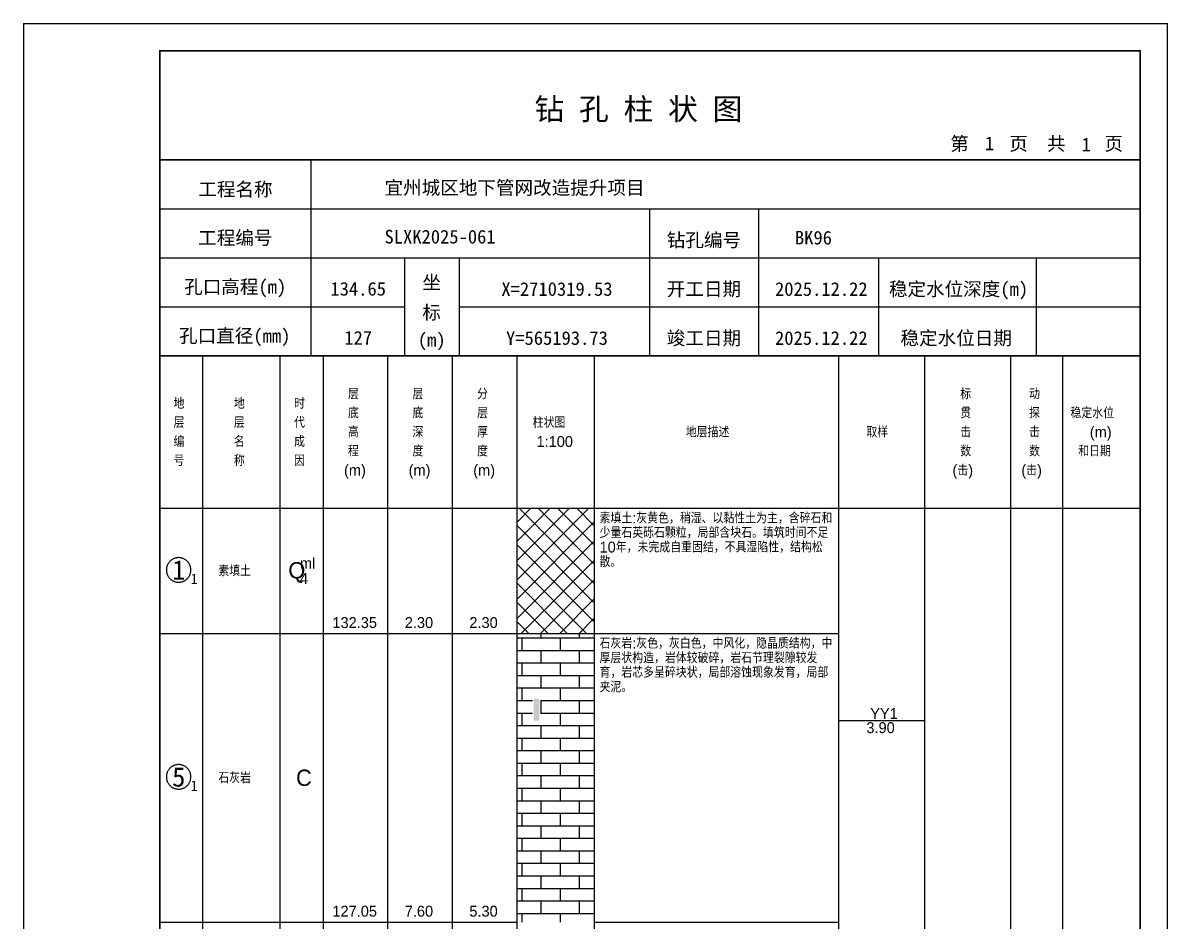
# Model space of a CAD drawing. Header units: millimetres. Extents: x 12489 to 89920, y 4630 to 4927.
# Drawn here: x 33389.3 to 33599.6, y 4761.7 to 4926.8 of the extents above; entities that cross this region are included whole.
import ezdxf
from ezdxf.enums import TextEntityAlignment as Align

# ---------------------------------------------------------------- set-up
doc = ezdxf.new("R2010")
doc.units = ezdxf.units.MM
doc.layers.add('ZZT_TC', color=7, linetype='Continuous')
doc.styles.add('成果图图块', font='', dxfattribs={"height": 2.5})
doc.styles.add('成果图模板', font='')
doc.styles.add('成果图模板标题', font='simhei.ttf')
doc.styles.add('成果图表体', font='Comfont.shx', dxfattribs={"height": 2, "bigfont": 'Hztxt12a.shx'})
doc.styles.get('成果图图块').set_extended_font_data('FangSong_GB2312')
doc.styles.get('成果图模板').set_extended_font_data('FangSong_GB2312')

# ---------------------------------------------------------------- blocks, each defined once
blk = doc.blocks.new('DCBH-1-1-1142', base_point=(0.3, -0.11))
at = {"layer": 'ZZT_TC', "color": 7}
blk.add_polyline3d([(-0.19, 2.31, 0), (-0.3, 2.31, 0), (-0.41, 2.3, 0), (-0.52, 2.29, 0), (-0.63, 2.27, 0), (-0.73, 2.24, 0), (-0.84, 2.21, 0), (-0.95, 2.18, 0), (-1.05, 2.14, 0), (-1.15, 2.09, 0), (-1.25, 2.04, 0), (-1.35, 1.99, 0), (-1.44, 1.93, 0), (-1.53, 1.87, 0), (-1.62, 1.8, 0), (-1.7, 1.73, 0), (-1.78, 1.65, 0), (-1.86, 1.57, 0), (-1.93, 1.49, 0), (-2, 1.4, 0), (-2.06, 1.31, 0), (-2.12, 1.22, 0), (-2.17, 1.12, 0), (-2.22, 1.02, 0), (-2.27, 0.92, 0), (-2.31, 0.82, 0), (-2.34, 0.71, 0), (-2.37, 0.61, 0), (-2.4, 0.5, 0), (-2.41, 0.39, 0), (-2.43, 0.28, 0), (-2.44, 0.17, 0), (-2.44, 0.06, 0), (-2.44, -0.05, 0), (-2.43, -0.16, 0), (-2.41, -0.27, 0), (-2.4, -0.38, 0), (-2.37, -0.49, 0), (-2.34, -0.6, 0), (-2.31, -0.7, 0), (-2.27, -0.8, 0), (-2.22, -0.9, 0), (-2.17, -1, 0), (-2.12, -1.1, 0), (-2.06, -1.19, 0), (-2, -1.28, 0), (-1.93, -1.37, 0), (-1.86, -1.45, 0), (-1.78, -1.53, 0), (-1.7, -1.61, 0), (-1.62, -1.68, 0), (-1.53, -1.75, 0), (-1.44, -1.81, 0), (-1.35, -1.87, 0), (-1.25, -1.93, 0), (-1.15, -1.98, 0), (-1.05, -2.02, 0), (-0.95, -2.06, 0), (-0.84, -2.1, 0), (-0.73, -2.13, 0), (-0.63, -2.15, 0), (-0.52, -2.17, 0), (-0.41, -2.18, 0), (-0.3, -2.19, 0), (-0.19, -2.19, 0), (-0.08, -2.19, 0), (0.03, -2.18, 0), (0.14, -2.17, 0), (0.25, -2.15, 0), (0.36, -2.13, 0), (0.47, -2.1, 0), (0.57, -2.06, 0), (0.67, -2.02, 0), (0.77, -1.98, 0), (0.87, -1.93, 0), (0.97, -1.87, 0), (1.06, -1.81, 0), (1.15, -1.75, 0), (1.24, -1.68, 0), (1.32, -1.61, 0), (1.4, -1.53, 0), (1.48, -1.45, 0), (1.55, -1.37, 0), (1.62, -1.28, 0), (1.68, -1.19, 0), (1.74, -1.1, 0), (1.8, -1, 0), (1.85, -0.9, 0), (1.89, -0.8, 0), (1.93, -0.7, 0), (1.97, -0.6, 0), (2, -0.49, 0), (2.02, -0.38, 0), (2.04, -0.27, 0), (2.05, -0.16, 0), (2.06, -0.05, 0), (2.06, 0.06, 0), (2.06, 0.17, 0), (2.05, 0.28, 0), (2.04, 0.39, 0), (2.02, 0.5, 0), (2, 0.61, 0), (1.97, 0.71, 0), (1.93, 0.82, 0), (1.89, 0.92, 0), (1.85, 1.02, 0), (1.8, 1.12, 0), (1.74, 1.22, 0), (1.68, 1.31, 0), (1.62, 1.4, 0), (1.55, 1.49, 0), (1.48, 1.57, 0), (1.4, 1.65, 0), (1.32, 1.73, 0), (1.24, 1.8, 0), (1.15, 1.87, 0), (1.06, 1.93, 0), (0.97, 1.99, 0), (0.87, 2.04, 0), (0.77, 2.09, 0), (0.67, 2.14, 0), (0.57, 2.18, 0), (0.47, 2.21, 0), (0.36, 2.24, 0), (0.25, 2.27, 0), (0.14, 2.29, 0), (0.03, 2.3, 0), (-0.08, 2.31, 0), (-0.19, 2.31, 0)], dxfattribs=at)
at = {"style": '成果图图块'}
blk.add_text('1', height=3.57, dxfattribs=at).set_placement((-0.16, -1.74), align=Align.CENTER)
blk.add_text('1', height=1.91, dxfattribs=at).set_placement((2.03, -2.53))
blk = doc.blocks.new('DCBH-1-1-1143', base_point=(0.3, -0.11))
at = {"layer": 'ZZT_TC', "color": 7}
blk.add_polyline3d([(-0.19, 2.31, 0), (-0.3, 2.31, 0), (-0.41, 2.3, 0), (-0.52, 2.29, 0), (-0.63, 2.27, 0), (-0.73, 2.24, 0), (-0.84, 2.21, 0), (-0.95, 2.18, 0), (-1.05, 2.14, 0), (-1.15, 2.09, 0), (-1.25, 2.04, 0), (-1.35, 1.99, 0), (-1.44, 1.93, 0), (-1.53, 1.87, 0), (-1.62, 1.8, 0), (-1.7, 1.73, 0), (-1.78, 1.65, 0), (-1.86, 1.57, 0), (-1.93, 1.49, 0), (-2, 1.4, 0), (-2.06, 1.31, 0), (-2.12, 1.22, 0), (-2.17, 1.12, 0), (-2.22, 1.02, 0), (-2.27, 0.92, 0), (-2.31, 0.82, 0), (-2.34, 0.71, 0), (-2.37, 0.61, 0), (-2.4, 0.5, 0), (-2.41, 0.39, 0), (-2.43, 0.28, 0), (-2.44, 0.17, 0), (-2.44, 0.06, 0), (-2.44, -0.05, 0), (-2.43, -0.16, 0), (-2.41, -0.27, 0), (-2.4, -0.38, 0), (-2.37, -0.49, 0), (-2.34, -0.6, 0), (-2.31, -0.7, 0), (-2.27, -0.8, 0), (-2.22, -0.9, 0), (-2.17, -1, 0), (-2.12, -1.1, 0), (-2.06, -1.19, 0), (-2, -1.28, 0), (-1.93, -1.37, 0), (-1.86, -1.45, 0), (-1.78, -1.53, 0), (-1.7, -1.61, 0), (-1.62, -1.68, 0), (-1.53, -1.75, 0), (-1.44, -1.81, 0), (-1.35, -1.87, 0), (-1.25, -1.93, 0), (-1.15, -1.98, 0), (-1.05, -2.02, 0), (-0.95, -2.06, 0), (-0.84, -2.1, 0), (-0.73, -2.13, 0), (-0.63, -2.15, 0), (-0.52, -2.17, 0), (-0.41, -2.18, 0), (-0.3, -2.19, 0), (-0.19, -2.19, 0), (-0.08, -2.19, 0), (0.03, -2.18, 0), (0.14, -2.17, 0), (0.25, -2.15, 0), (0.36, -2.13, 0), (0.47, -2.1, 0), (0.57, -2.06, 0), (0.67, -2.02, 0), (0.77, -1.98, 0), (0.87, -1.93, 0), (0.97, -1.87, 0), (1.06, -1.81, 0), (1.15, -1.75, 0), (1.24, -1.68, 0), (1.32, -1.61, 0), (1.4, -1.53, 0), (1.48, -1.45, 0), (1.55, -1.37, 0), (1.62, -1.28, 0), (1.68, -1.19, 0), (1.74, -1.1, 0), (1.8, -1, 0), (1.85, -0.9, 0), (1.89, -0.8, 0), (1.93, -0.7, 0), (1.97, -0.6, 0), (2, -0.49, 0), (2.02, -0.38, 0), (2.04, -0.27, 0), (2.05, -0.16, 0), (2.06, -0.05, 0), (2.06, 0.06, 0), (2.06, 0.17, 0), (2.05, 0.28, 0), (2.04, 0.39, 0), (2.02, 0.5, 0), (2, 0.61, 0), (1.97, 0.71, 0), (1.93, 0.82, 0), (1.89, 0.92, 0), (1.85, 1.02, 0), (1.8, 1.12, 0), (1.74, 1.22, 0), (1.68, 1.31, 0), (1.62, 1.4, 0), (1.55, 1.49, 0), (1.48, 1.57, 0), (1.4, 1.65, 0), (1.32, 1.73, 0), (1.24, 1.8, 0), (1.15, 1.87, 0), (1.06, 1.93, 0), (0.97, 1.99, 0), (0.87, 2.04, 0), (0.77, 2.09, 0), (0.67, 2.14, 0), (0.57, 2.18, 0), (0.47, 2.21, 0), (0.36, 2.24, 0), (0.25, 2.27, 0), (0.14, 2.29, 0), (0.03, 2.3, 0), (-0.08, 2.31, 0), (-0.19, 2.31, 0)], dxfattribs=at)
at = {"style": '成果图图块'}
blk.add_text('5', height=3.57, dxfattribs=at).set_placement((-0.16, -1.74), align=Align.CENTER)
blk.add_text('1', height=1.91, dxfattribs=at).set_placement((2.03, -2.53))
blk = doc.blocks.new('gkqy3.dwg', base_point=(0, -2))
blk.add_wipeout([(-0.7, -2.2), (0.7, -2.2), (0.7, 2.2), (-0.7, 2.2)])
at = {"color": 7}
blk.add_solid([(-0.5, -2), (0.5, -2), (-0.5, 2), (0.5, 2)], dxfattribs=at)
blk = doc.blocks.new('钻孔柱状图路桥昇龙制图梁世成校核莫家里.dwg96', base_point=(25, 236))
for p, q in [((52.82, 236), (52.82, 272)), ((25, 263), (205, 263)), ((115, 236), (115, 263)), ((135, 236), (135, 263)), ((25, 254), (205, 254)), ((70, 236), (70, 254)), ((80, 236), (80, 254)), ((157, 236), (157, 254)), ((185.95, 236), (185.95, 254)), ((25, 245), (70, 245)), ((80, 245), (205, 245))]:
    blk.add_line(p, q)
for points, const_width in [([(0, 0), (210, 0), (210, 297), (0, 297)], 0.25), ([(25, 5), (205, 5), (205, 292), (25, 292)], 0.3)]:
    blk.add_lwpolyline(points, close=True, dxfattribs=dict(const_width=const_width))
at = {"const_width": 0.3}
for points in [[(25, 272), (205, 272)], [(25, 236), (205, 236)]]:
    blk.add_lwpolyline(points, dxfattribs=at)
for s, height, style, p in [('钻 孔 柱 状 图', 4, '成果图模板标题', (93.8, 279.31)), ('第', 2.5, '成果图模板', (170.12, 273.7)), ('页', 2.5, '成果图模板', (180.96, 273.7)), ('共', 2.5, '成果图模板', (187.88, 273.7)), ('页', 2.5, '成果图模板', (198.44, 273.7)), ('工程名称', 2.5, '成果图模板', (32.07, 265.32)), ('宜州城区地下管网改造提升项目', 2.5, '成果图模板', (66.26, 265.61)), ('工程编号', 2.5, '成果图模板', (32.05, 256.41)), ('SLXK2025-061', 2.5, '成果图模板', (66.26, 256.61)), ('钻孔编号', 2.5, '成果图模板', (118.08, 256)), ('BK96', 2.5, '成果图模板', (141.61, 256.43)), ('孔口高程(m)', 2.5, '成果图模板', (29.48, 247.41)), ('坐', 2.5, '成果图模板', (73.21, 248.24)), ('开工日期', 2.5, '成果图模板', (118.08, 247)), ('稳定水位深度(m)', 2.5, '成果图模板', (158.86, 247)), ('标', 2.5, '成果图模板', (73.21, 242.7)), ('孔口直径(mm)', 2.5, '成果图模板', (28.54, 238.41)), ('(m) ', 2.5, '成果图模板', (72.38, 237.65)), ('竣工日期', 2.5, '成果图模板', (118.08, 238)), ('稳定水位日期', 2.5, '成果图模板', (160.99, 238))]:
    blk.add_text(s, height=height, dxfattribs=dict(style=style)).set_placement(p)
at = {"style": '成果图模板'}
for s, p in [('1', (177.35, 273.74)), ('1', (195.08, 273.53)), ('134.65', (61.43, 247.04)), ('X=2710319.53', (97.92, 247)), ('2025.12.22', (146.46, 247)), ('127', (61.43, 238.04)), ('Y=565193.73', (97.92, 238)), ('2025.12.22', (146.46, 238))]:
    blk.add_text(s, height=2.5, dxfattribs=at).set_placement(p, align=Align.CENTER)

msp = doc.modelspace()

# ---------------------------------------------------------------- hatches: boundary and pattern name
at = {"linetype": 'Continuous'}
h = msp.add_hatch(dxfattribs=at)
h.set_pattern_fill('GKSTT', scale=0.5, style=0, pattern_type=2)
h.set_pattern_definition([(45, (0, 0), (-1.76776695, 1.76776695), []), (135, (0, 0), (-1.76776695, -1.76776695), [])])
h.paths.add_polyline_path([(33480.06, 4814.71), (33494.29, 4814.71), (33494.29, 4837.71), (33480.06, 4837.71)])
h = msp.add_hatch(dxfattribs=at)
h.set_pattern_fill('GKSHY', scale=0.5, style=0, pattern_type=2)
h.set_pattern_definition([(0, (0, 0), (0, 2.3), []), (90, (0, 0), (-3.5, 2.3), [2.3, -2.3])])
h.paths.add_polyline_path([(33480.06, 4761.71), (33494.29, 4761.71), (33494.29, 4814.71), (33480.06, 4814.71)])

# ---------------------------------------------------------------- linework, layer by layer
at = {"color": 0}
for p, q in [((33414.45, 4837.71), (33422.35, 4837.71)), ((33414.45, 4814.71), (33414.45, 4837.71)), ((33422.35, 4814.71), (33422.35, 4837.71)), ((33414.45, 4814.71), (33422.35, 4814.71)), ((33414.45, 4814.71), (33422.35, 4814.71)), ((33414.45, 4761.71), (33414.45, 4814.71)), ((33422.35, 4761.71), (33422.35, 4814.71)), ((33414.45, 4761.71), (33422.35, 4761.71))]:
    msp.add_line(p, q, dxfattribs=at)
for points in [[(33414.45, 4865.71), (33422.35, 4865.71)], [(33414.45, 4837.71), (33414.45, 4865.71)], [(33422.35, 4837.71), (33422.35, 4865.71)], [(33422.35, 4865.71), (33436.58, 4865.71)], [(33422.35, 4837.71), (33422.35, 4865.71)], [(33436.58, 4837.71), (33436.58, 4865.71)], [(33436.58, 4865.71), (33444.49, 4865.71)], [(33436.58, 4837.71), (33436.58, 4865.71)], [(33444.49, 4837.71), (33444.49, 4865.71)], [(33444.49, 4865.71), (33456.35, 4865.71)], [(33444.49, 4837.71), (33444.49, 4865.71)], [(33456.35, 4837.71), (33456.35, 4865.71)], [(33456.35, 4865.71), (33468.2, 4865.71)], [(33456.35, 4837.71), (33456.35, 4865.71)], [(33468.2, 4837.71), (33468.2, 4865.71)], [(33468.2, 4865.71), (33480.06, 4865.71)], [(33468.2, 4837.71), (33468.2, 4865.71)], [(33480.06, 4837.71), (33480.06, 4865.71)], [(33480.06, 4865.71), (33494.29, 4865.71)], [(33480.06, 4837.71), (33480.06, 4865.71)], [(33494.29, 4837.71), (33494.29, 4865.71)], [(33494.29, 4865.71), (33539.11, 4865.71)], [(33494.29, 4837.71), (33494.29, 4865.71)], [(33539.11, 4837.71), (33539.11, 4865.71)], [(33539.11, 4865.71), (33554.92, 4865.71)], [(33539.11, 4837.71), (33539.11, 4865.71)], [(33554.92, 4837.71), (33554.92, 4865.71)], [(33554.92, 4865.71), (33570.73, 4865.71)], [(33554.92, 4837.71), (33554.92, 4865.71)], [(33570.73, 4837.71), (33570.73, 4865.71)], [(33570.73, 4865.71), (33580.22, 4865.71)], [(33570.73, 4837.71), (33570.73, 4865.71)], [(33580.22, 4837.71), (33580.22, 4865.71)], [(33580.22, 4865.71), (33594.45, 4865.71)], [(33580.22, 4837.71), (33580.22, 4865.71)], [(33594.45, 4837.71), (33594.45, 4865.71)], [(33414.45, 4837.71), (33422.35, 4837.71)], [(33414.45, 4643.71), (33414.45, 4837.71)], [(33414.45, 4837.71), (33422.35, 4837.71)], [(33422.35, 4643.71), (33422.35, 4837.71)], [(33422.35, 4837.71), (33436.58, 4837.71)], [(33422.35, 4643.71), (33422.35, 4837.71)], [(33422.35, 4837.71), (33436.58, 4837.71)], [(33422.35, 4837.71), (33436.58, 4837.71)], [(33422.35, 4814.71), (33422.35, 4837.71)], [(33436.58, 4643.71), (33436.58, 4837.71)], [(33436.58, 4814.71), (33436.58, 4837.71)], [(33436.58, 4837.71), (33444.49, 4837.71)], [(33436.58, 4643.71), (33436.58, 4837.71)], [(33436.58, 4837.71), (33444.49, 4837.71)], [(33436.58, 4837.71), (33444.49, 4837.71)], [(33436.58, 4814.71), (33436.58, 4837.71)], [(33444.49, 4643.71), (33444.49, 4837.71)], [(33444.49, 4814.71), (33444.49, 4837.71)], [(33444.49, 4837.71), (33456.35, 4837.71)], [(33444.49, 4643.71), (33444.49, 4837.71)], [(33444.49, 4837.71), (33456.35, 4837.71)], [(33444.49, 4837.71), (33456.35, 4837.71)], [(33444.49, 4814.71), (33444.49, 4837.71)], [(33456.35, 4643.71), (33456.35, 4837.71)], [(33456.35, 4814.71), (33456.35, 4837.71)], [(33456.35, 4837.71), (33468.2, 4837.71)], [(33456.35, 4643.71), (33456.35, 4837.71)], [(33456.35, 4837.71), (33468.2, 4837.71)], [(33456.35, 4837.71), (33468.2, 4837.71)], [(33456.35, 4814.71), (33456.35, 4837.71)], [(33468.2, 4643.71), (33468.2, 4837.71)], [(33468.2, 4814.71), (33468.2, 4837.71)], [(33468.2, 4837.71), (33480.06, 4837.71)], [(33468.2, 4643.71), (33468.2, 4837.71)], [(33468.2, 4837.71), (33480.06, 4837.71)], [(33468.2, 4837.71), (33480.06, 4837.71)], [(33468.2, 4814.71), (33468.2, 4837.71)], [(33480.06, 4643.71), (33480.06, 4837.71)], [(33480.06, 4814.71), (33480.06, 4837.71)], [(33480.06, 4837.71), (33494.29, 4837.71)], [(33480.06, 4643.71), (33480.06, 4837.71)], [(33480.06, 4837.71), (33494.29, 4837.71)], [(33494.29, 4643.71), (33494.29, 4837.71)], [(33494.29, 4837.71), (33539.11, 4837.71)], [(33494.29, 4643.71), (33494.29, 4837.71)], [(33494.29, 4837.71), (33539.11, 4837.71)], [(33494.29, 4837.71), (33539.11, 4837.71)], [(33494.29, 4814.71), (33494.29, 4837.71)], [(33539.11, 4643.71), (33539.11, 4837.71)], [(33539.11, 4814.71), (33539.11, 4837.71)], [(33539.11, 4837.71), (33554.92, 4837.71)], [(33539.11, 4643.71), (33539.11, 4837.71)], [(33539.11, 4837.71), (33554.92, 4837.71)], [(33554.92, 4643.71), (33554.92, 4837.71)], [(33554.92, 4837.71), (33570.73, 4837.71)], [(33554.92, 4643.71), (33554.92, 4837.71)], [(33554.92, 4837.71), (33570.73, 4837.71)], [(33570.73, 4643.71), (33570.73, 4837.71)], [(33570.73, 4837.71), (33580.22, 4837.71)], [(33570.73, 4643.71), (33570.73, 4837.71)], [(33570.73, 4837.71), (33580.22, 4837.71)], [(33580.22, 4643.71), (33580.22, 4837.71)], [(33580.22, 4837.71), (33594.45, 4837.71)], [(33580.22, 4643.71), (33580.22, 4837.71)], [(33580.22, 4837.71), (33594.45, 4837.71)], [(33594.45, 4643.71), (33594.45, 4837.71)], [(33422.35, 4814.71), (33436.58, 4814.71)], [(33422.35, 4814.71), (33436.58, 4814.71)], [(33422.35, 4761.71), (33422.35, 4814.71)], [(33436.58, 4761.71), (33436.58, 4814.71)], [(33436.58, 4814.71), (33444.49, 4814.71)], [(33436.58, 4814.71), (33444.49, 4814.71)], [(33436.58, 4761.71), (33436.58, 4814.71)], [(33444.49, 4761.71), (33444.49, 4814.71)], [(33444.49, 4814.71), (33456.35, 4814.71)], [(33444.49, 4814.71), (33456.35, 4814.71)], [(33444.49, 4761.71), (33444.49, 4814.71)], [(33456.35, 4761.71), (33456.35, 4814.71)], [(33456.35, 4814.71), (33468.2, 4814.71)], [(33456.35, 4814.71), (33468.2, 4814.71)], [(33456.35, 4761.71), (33456.35, 4814.71)], [(33468.2, 4761.71), (33468.2, 4814.71)], [(33468.2, 4814.71), (33480.06, 4814.71)], [(33468.2, 4814.71), (33480.06, 4814.71)], [(33468.2, 4761.71), (33468.2, 4814.71)], [(33480.06, 4761.71), (33480.06, 4814.71)], [(33494.29, 4814.71), (33539.11, 4814.71)], [(33494.29, 4814.71), (33539.11, 4814.71)], [(33494.29, 4761.71), (33494.29, 4814.71)], [(33539.11, 4761.71), (33539.11, 4814.71)], [(33539.11, 4798.71), (33554.92, 4798.71)], [(33422.35, 4761.71), (33436.58, 4761.71)], [(33436.58, 4761.71), (33444.49, 4761.71)], [(33444.49, 4761.71), (33456.35, 4761.71)], [(33456.35, 4761.71), (33468.2, 4761.71)], [(33468.2, 4761.71), (33480.06, 4761.71)], [(33494.29, 4761.71), (33539.11, 4761.71)]]:
    msp.add_lwpolyline(points, dxfattribs=at)
at = {"color": 7, "flags": 128}
msp.add_lwpolyline([(33480.06, 4814.71), (33494.29, 4814.71)], dxfattribs=at)

# ---------------------------------------------------------------- block references
for name, p in [('DCBH-1-1-1142', (33418.4, 4826.21)), ('DCBH-1-1-1143', (33418.4, 4788.21))]:
    msp.add_blockref(name, p)

# ---------------------------------------------------------------- texts
at = {"color": 0, "style": '成果图表体'}
for s, height, p in [('层', 2, (33449, 4857.71)), ('层', 2, (33460.85, 4857.71)), ('分', 2, (33472.71, 4857.71)), ('标', 2, (33561.41, 4857.71)), ('动', 2, (33574.05, 4857.71)), ('地', 2, (33416.98, 4855.96)), ('地', 2, (33428.05, 4855.96)), ('时', 2, (33439.11, 4855.96)), ('底', 2, (33449, 4854.21)), ('底', 2, (33460.85, 4854.21)), ('层', 2, (33472.71, 4854.21)), ('贯', 2, (33561.41, 4854.21)), ('探', 2, (33574.05, 4854.21)), ('稳定水位', 2, (33581.65, 4854.21)), ('层', 2, (33416.98, 4852.46)), ('层', 2, (33428.05, 4852.46)), ('代', 2, (33439.11, 4852.46)), ('高', 2, (33449, 4850.71)), ('深', 2, (33460.85, 4850.71)), ('厚', 2, (33472.71, 4850.71)), ('柱状图', 2, (33482.91, 4852.46)), ('地层描述', 2, (33511.02, 4850.71)), ('取样', 2, (33544.18, 4850.71)), ('击', 2, (33561.41, 4850.71)), ('击', 2, (33574.05, 4850.71)), ('(m)', 2, (33585.2, 4850.71)), ('编', 2, (33416.98, 4848.96)), ('名', 2, (33428.05, 4848.96)), ('成', 2, (33439.11, 4848.96)), ('1:100', 2, (33483.62, 4848.96)), ('程', 2, (33449, 4847.21)), ('度', 2, (33460.85, 4847.21)), ('度', 2, (33472.71, 4847.21)), ('数', 2, (33561.41, 4847.21)), ('数', 2, (33574.05, 4847.21)), ('和日期', 2, (33583.07, 4847.21)), ('号', 2, (33416.98, 4845.46)), ('称', 2, (33428.05, 4845.46)), ('因', 2, (33439.11, 4845.46)), ('(m)', 2, (33448.28, 4843.71)), ('(m)', 2, (33460.14, 4843.71)), ('(m)', 2, (33472, 4843.71)), ('(击)', 2, (33559.99, 4843.71)), ('(击)', 2, (33572.63, 4843.71)), ('素填土', 2, (33425.2, 4825.21)), ('Q', 3, (33438.05, 4824.81)), ('ml', 2, (33440.18, 4826.61)), ('4', 2, (33440.18, 4823.81)), ('132.35', 2, (33446.15, 4815.71)), ('2.30', 2, (33459.43, 4815.71)), ('2.30', 2, (33471.29, 4815.71)), ('YY1', 2, (33544.89, 4799.01)), ('3.90', 2, (33544.18, 4796.41)), ('C', 3, (33439.47, 4786.71)), ('石灰岩', 2, (33425.2, 4787.21)), ('127.05', 2, (33446.15, 4762.71)), ('7.60', 2, (33459.43, 4762.71)), ('5.30', 2, (33471.29, 4762.71))]:
    msp.add_text(s, height=height, dxfattribs=at).set_placement(p)
at = {"color": 0, "char_height": 2, "width": 43.0292, "attachment_point": 1, "line_spacing_factor": 0.8, "style": '成果图表体'}
for s, insert in [('素填土:灰黄色，稍湿、以黏性土为主，含碎石和少量石英砾石颗粒，局部含块石。填筑时间不足10年，未完成自重固结，不具湿陷性，结构松散。', (33495.19, 4836.91)), ('石灰岩:灰色，灰白色，中风化，隐晶质结构，中厚层状构造，岩体较破碎，岩石节理裂隙较发育，岩芯多呈碎块状，局部溶蚀现象发育，局部夹泥。', (33495.19, 4813.91))]:
    msp.add_mtext(s, dxfattribs=dict(at, insert=insert))

# ---------------------------------------------------------------- next in the draw order: block references
msp.add_blockref('gkqy3.dwg', (33483.62, 4798.71))

# ---------------------------------------------------------------- next in the draw order: block references
msp.add_blockref('钻孔柱状图路桥昇龙制图梁世成校核莫家里.dwg96', (33414.45, 4865.71))

doc.saveas('drawing.dxf')
